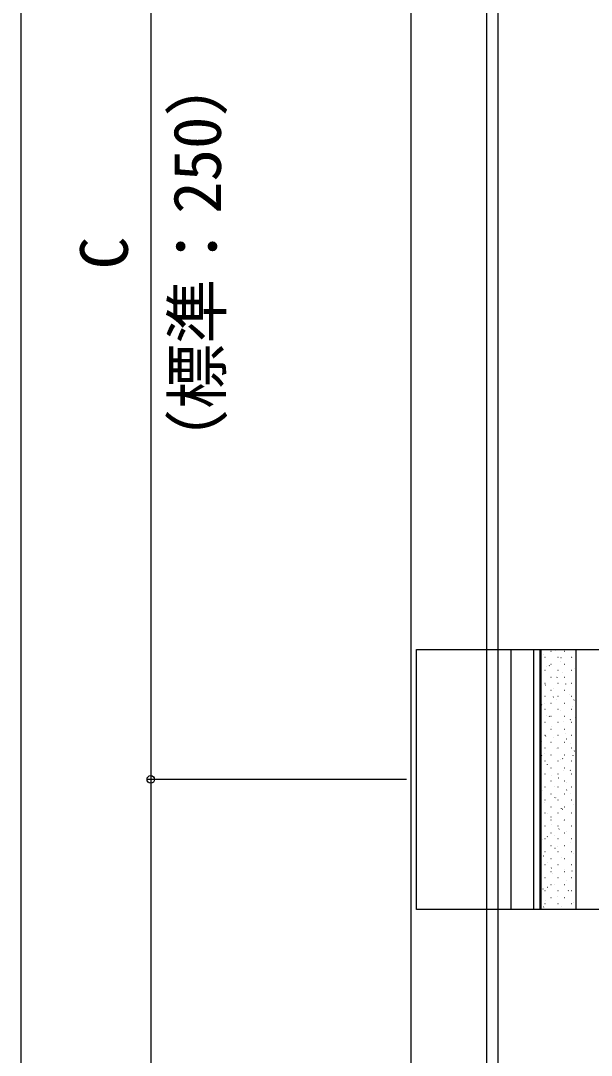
# Model space of a CAD drawing. Units: millimetres, scale not verified. Extents: x -875 to 875, y -1300 to 1292.
# Drawn here: x -393 to -261.4, y -578.9 to -340.2 of the extents above; entities that cross this region are included whole.
import ezdxf
from ezdxf.enums import TextEntityAlignment as Align

# ---------------------------------------------------------------- set-up
doc = ezdxf.new("R2010")
doc.units = ezdxf.units.MM
doc.header["$LTSCALE"] = 8
for name, color, linetype in [('0-3_YKK_12', 2, 'Continuous'), ('0-4_YKK_13', 4, 'Continuous'), ('0-5_YKK_D', 6, 'Continuous'), ('0-7_YSS_K', 3, 'Continuous')]:
    doc.layers.add(name, color=color, linetype=linetype)
doc.styles.add('ＭＳ ゴシック', font='')
doc.styles.get('ＭＳ ゴシック').set_extended_font_data('MS Gothic')

msp = doc.modelspace()

# ---------------------------------------------------------------- linework, layer by layer
at = {"layer": '0-3_YKK_12'}
msp.add_line((-303, -165.247), (-303, -1005.247), dxfattribs=at)
msp.add_lwpolyline([(-283, -243.247), (-283, -985.247), (-258, -985.247), (-233, -985.247), (-233, -243.247)], dxfattribs=at)
at = {"layer": '0-4_YKK_13'}
for p, q in [((-279.9, -545.247), (-279.9, -485.247)), ((-274.703, -545.247), (-274.703, -485.247)), ((-273.176, -545.247), (-273.176, -485.247)), ((-272.989, -545.247), (-272.989, -485.247)), ((-272.365, -486.481), (-272.375, -486.484)), ((-270.666, -485.763), (-270.716, -485.763)), ((-269.575, -485.493), (-269.584, -485.496)), ((-267.626, -485.763), (-267.676, -485.763)), ((-265.856, -487.017), (-265.865, -487.02)), ((-272.091, -487.138), (-272.141, -487.138)), ((-271.719, -489.093), (-271.729, -489.096)), ((-271.067, -488.951), (-271.15, -489.006)), ((-270.666, -488.753), (-270.716, -488.753)), ((-269.051, -487.138), (-269.101, -487.138)), ((-268.599, -487.988), (-268.608, -487.991)), ((-268.377, -487.171), (-268.461, -487.226)), ((-267.626, -488.753), (-267.676, -488.753)), ((-266.011, -487.138), (-266.061, -487.138)), ((-272.091, -490.128), (-272.141, -490.128)), ((-270.743, -491.588), (-270.753, -491.592)), ((-270.666, -491.743), (-270.716, -491.743)), ((-269.262, -491.674), (-269.345, -491.729)), ((-269.051, -490.128), (-269.101, -490.128)), ((-268, -490.617), (-268.01, -490.62)), ((-267.626, -491.743), (-267.676, -491.743)), ((-266.011, -490.128), (-266.061, -490.128)), ((-265.21, -489.629), (-265.219, -489.632)), ((-272.091, -493.118), (-272.141, -493.118)), ((-271.951, -493.454), (-272.034, -493.509)), ((-270.144, -494.217), (-270.154, -494.22)), ((-269.051, -493.118), (-269.101, -493.118)), ((-267.354, -493.229), (-267.364, -493.232)), ((-266.011, -493.118), (-266.061, -493.118)), ((-272.887, -495.189), (-272.897, -495.192)), ((-272.091, -496.108), (-272.141, -496.108)), ((-270.666, -494.733), (-270.716, -494.733)), ((-270.146, -496.177), (-270.23, -496.232)), ((-269.051, -496.108), (-269.101, -496.108)), ((-267.626, -494.733), (-267.676, -494.733)), ((-266.378, -495.724), (-266.388, -495.728)), ((-266.011, -496.108), (-266.061, -496.108)), ((-272.835, -497.957), (-272.919, -498.012)), ((-272.289, -497.817), (-272.298, -497.821)), ((-270.666, -497.723), (-270.716, -497.723)), ((-269.498, -496.829), (-269.508, -496.833)), ((-267.626, -497.723), (-267.676, -497.723)), ((-265.779, -498.353), (-265.789, -498.357)), ((-265.343, -496.916), (-265.427, -496.971)), ((-272.091, -499.098), (-272.141, -499.098)), ((-271.643, -500.43), (-271.652, -500.433)), ((-271.031, -500.68), (-271.114, -500.736)), ((-270.666, -500.713), (-270.716, -500.713)), ((-269.051, -499.098), (-269.101, -499.098)), ((-268.522, -499.325), (-268.532, -499.328)), ((-267.626, -500.713), (-267.676, -500.713)), ((-266.011, -499.098), (-266.061, -499.098)), ((-265.133, -500.965), (-265.143, -500.969)), ((-272.091, -502.088), (-272.141, -502.088)), ((-270.666, -503.703), (-270.716, -503.703)), ((-270.667, -502.925), (-270.676, -502.928)), ((-269.051, -502.088), (-269.101, -502.088)), ((-267.924, -501.954), (-267.933, -501.957)), ((-267.626, -503.703), (-267.676, -503.703)), ((-266.228, -501.419), (-266.311, -501.475)), ((-266.011, -502.088), (-266.061, -502.088)), ((-272.091, -505.078), (-272.141, -505.078)), ((-271.915, -505.184), (-271.998, -505.239)), ((-270.068, -505.554), (-270.077, -505.557)), ((-269.051, -505.078), (-269.101, -505.078)), ((-267.277, -504.566), (-267.287, -504.569)), ((-267.112, -505.923), (-267.196, -505.978)), ((-266.011, -505.078), (-266.061, -505.078)), ((-272.811, -506.525), (-272.82, -506.529)), ((-272.091, -508.068), (-272.141, -508.068)), ((-270.666, -506.693), (-270.716, -506.693)), ((-269.422, -508.166), (-269.431, -508.169)), ((-269.051, -508.068), (-269.101, -508.068)), ((-267.626, -506.693), (-267.676, -506.693)), ((-266.302, -507.061), (-266.311, -507.064)), ((-266.011, -508.068), (-266.061, -508.068)), ((-272.799, -509.687), (-272.883, -509.742)), ((-272.212, -509.154), (-272.221, -509.157)), ((-270.666, -509.683), (-270.716, -509.683)), ((-268.446, -510.661), (-268.455, -510.665)), ((-267.997, -510.426), (-268.08, -510.481)), ((-267.626, -509.683), (-267.676, -509.683)), ((-265.703, -509.69), (-265.712, -509.693)), ((-265.307, -508.646), (-265.391, -508.701)), ((-272.091, -511.058), (-272.141, -511.058)), ((-271.566, -511.766), (-271.575, -511.77)), ((-270.666, -512.673), (-270.716, -512.673)), ((-269.051, -511.058), (-269.101, -511.058)), ((-267.847, -513.29), (-267.856, -513.294)), ((-267.626, -512.673), (-267.676, -512.673)), ((-266.192, -513.149), (-266.275, -513.204)), ((-266.011, -511.058), (-266.061, -511.058)), ((-265.057, -512.302), (-265.066, -512.305)), ((-272.091, -514.048), (-272.141, -514.048)), ((-270.666, -515.663), (-270.716, -515.663)), ((-270.59, -514.262), (-270.599, -514.265)), ((-269.051, -514.048), (-269.101, -514.048)), ((-268.881, -514.929), (-268.965, -514.984)), ((-267.626, -515.663), (-267.676, -515.663)), ((-266.011, -514.048), (-266.061, -514.048)), ((-272.734, -517.862), (-272.744, -517.865)), ((-272.091, -517.038), (-272.141, -517.038)), ((-269.991, -516.89), (-270, -516.894)), ((-269.051, -517.038), (-269.101, -517.038)), ((-267.201, -515.902), (-267.21, -515.906)), ((-267.076, -517.652), (-267.16, -517.707)), ((-266.011, -517.038), (-266.061, -517.038)), ((-272.091, -520.028), (-272.141, -520.028)), ((-270.666, -518.653), (-270.716, -518.653)), ((-269.766, -519.432), (-269.849, -519.487)), ((-269.345, -519.503), (-269.354, -519.506)), ((-269.051, -520.028), (-269.101, -520.028)), ((-267.626, -518.653), (-267.676, -518.653)), ((-266.225, -518.398), (-266.234, -518.401)), ((-266.011, -520.028), (-266.061, -520.028)), ((-272.135, -520.491), (-272.145, -520.494)), ((-270.666, -521.643), (-270.716, -521.643)), ((-268.369, -521.998), (-268.379, -522.001)), ((-267.961, -522.155), (-268.044, -522.211)), ((-267.626, -521.643), (-267.676, -521.643)), ((-265.626, -521.027), (-265.635, -521.03)), ((-272.091, -523.018), (-272.141, -523.018)), ((-271.489, -523.103), (-271.499, -523.106)), ((-270.65, -523.935), (-270.733, -523.991)), ((-270.666, -524.633), (-270.716, -524.633)), ((-269.051, -523.018), (-269.101, -523.018)), ((-267.77, -524.627), (-267.78, -524.63)), ((-267.626, -524.633), (-267.676, -524.633)), ((-266.011, -523.018), (-266.061, -523.018)), ((-272.091, -526.008), (-272.141, -526.008)), ((-270.666, -527.623), (-270.716, -527.623)), ((-270.513, -525.598), (-270.523, -525.602)), ((-269.051, -526.008), (-269.101, -526.008)), ((-268.845, -526.659), (-268.929, -526.714)), ((-267.626, -527.623), (-267.676, -527.623)), ((-267.124, -527.239), (-267.134, -527.242)), ((-266.011, -526.008), (-266.061, -526.008)), ((-272.657, -529.199), (-272.667, -529.202)), ((-272.091, -528.998), (-272.141, -528.998)), ((-271.535, -528.439), (-271.618, -528.494)), ((-269.914, -528.227), (-269.924, -528.23)), ((-269.051, -528.998), (-269.101, -528.998)), ((-266.148, -529.734), (-266.158, -529.738)), ((-266.011, -528.998), (-266.061, -528.998)), ((-272.091, -531.988), (-272.141, -531.988)), ((-272.059, -531.827), (-272.068, -531.831)), ((-270.666, -530.613), (-270.716, -530.613)), ((-269.73, -531.162), (-269.813, -531.217)), ((-269.268, -530.839), (-269.278, -530.843)), ((-269.051, -531.988), (-269.101, -531.988)), ((-267.626, -530.613), (-267.676, -530.613)), ((-266.011, -531.988), (-266.061, -531.988)), ((-265.549, -532.363), (-265.559, -532.367)), ((-272.419, -532.942), (-272.502, -532.997)), ((-271.413, -534.44), (-271.422, -534.443)), ((-270.666, -533.603), (-270.716, -533.603)), ((-268.292, -533.335), (-268.302, -533.338)), ((-267.626, -533.603), (-267.676, -533.603)), ((-272.091, -534.978), (-272.141, -534.978)), ((-270.666, -536.593), (-270.716, -536.593)), ((-270.614, -535.665), (-270.697, -535.72)), ((-270.437, -536.935), (-270.446, -536.938)), ((-269.051, -534.978), (-269.101, -534.978)), ((-267.694, -535.964), (-267.703, -535.967)), ((-267.626, -536.593), (-267.676, -536.593)), ((-266.011, -534.978), (-266.061, -534.978)), ((-265.811, -536.404), (-265.895, -536.459)), ((-272.091, -537.968), (-272.141, -537.968)), ((-270.666, -539.583), (-270.716, -539.583)), ((-269.838, -539.564), (-269.847, -539.567)), ((-269.051, -537.968), (-269.101, -537.968)), ((-267.626, -539.583), (-267.676, -539.583)), ((-267.048, -538.576), (-267.057, -538.579)), ((-266.011, -537.968), (-266.061, -537.968)), ((-272.581, -540.535), (-272.59, -540.539)), ((-272.091, -540.958), (-272.141, -540.958)), ((-271.499, -540.168), (-271.582, -540.223)), ((-269.051, -540.958), (-269.101, -540.958)), ((-266.696, -540.907), (-266.779, -540.962)), ((-266.072, -541.071), (-266.081, -541.074)), ((-266.011, -540.958), (-266.061, -540.958)), ((-272.091, -543.948), (-272.141, -543.948)), ((-271.982, -543.164), (-271.991, -543.167)), ((-270.666, -542.573), (-270.716, -542.573)), ((-269.192, -542.176), (-269.201, -542.179)), ((-269.051, -543.948), (-269.101, -543.948)), ((-267.626, -542.573), (-267.676, -542.573)), ((-266.011, -543.948), (-266.061, -543.948)), ((-265.473, -543.7), (-265.482, -543.703)), ((-265.015, -545.247), (-273.176, -545.247)), ((-272.383, -544.671), (-272.466, -544.727)), ((-268.216, -544.671), (-268.225, -544.675))]:
    msp.add_line(p, q, dxfattribs=at)
msp.add_lwpolyline([(-301.7, -485.247), (-104.3, -485.247), (-104.3, -545.247), (-301.7, -545.247)], close=True, dxfattribs=at)
msp.add_lwpolyline([(-273.176, -485.247), (-265.015, -485.247), (-265.015, -545.247)], dxfattribs=at)
at = {"layer": '0-5_YKK_D'}
for p, q in [((-363, -265.247), (-363, -515.247)), ((-393, -279.247), (-393, -1001.247)), ((-304, -515.247), (-364, -515.247)), ((-304, -515.247), (-364, -515.247)), ((-363, -515.247), (-363, -900.247))]:
    msp.add_line(p, q, dxfattribs=at)
msp.add_circle((-363, -515.247), 0.875, dxfattribs=at)
msp.add_circle((-363, -515.247), 0.875, dxfattribs=at)
at = {"layer": '0-7_YSS_K'}
msp.add_line((-285.5, -1020.247), (-285.5, -182.747), dxfattribs=at)

# ---------------------------------------------------------------- texts
at = {"layer": '0-5_YKK_D', "style": 'ＭＳ ゴシック'}
for s, p in [('（標準：250）', (-343.528, -444.75)), ('C', (-365, -397.534))]:
    msp.add_text(s, height=11, rotation=90, dxfattribs=at).set_placement(p, align=Align.BOTTOM_LEFT)

doc.saveas('drawing.dxf')
